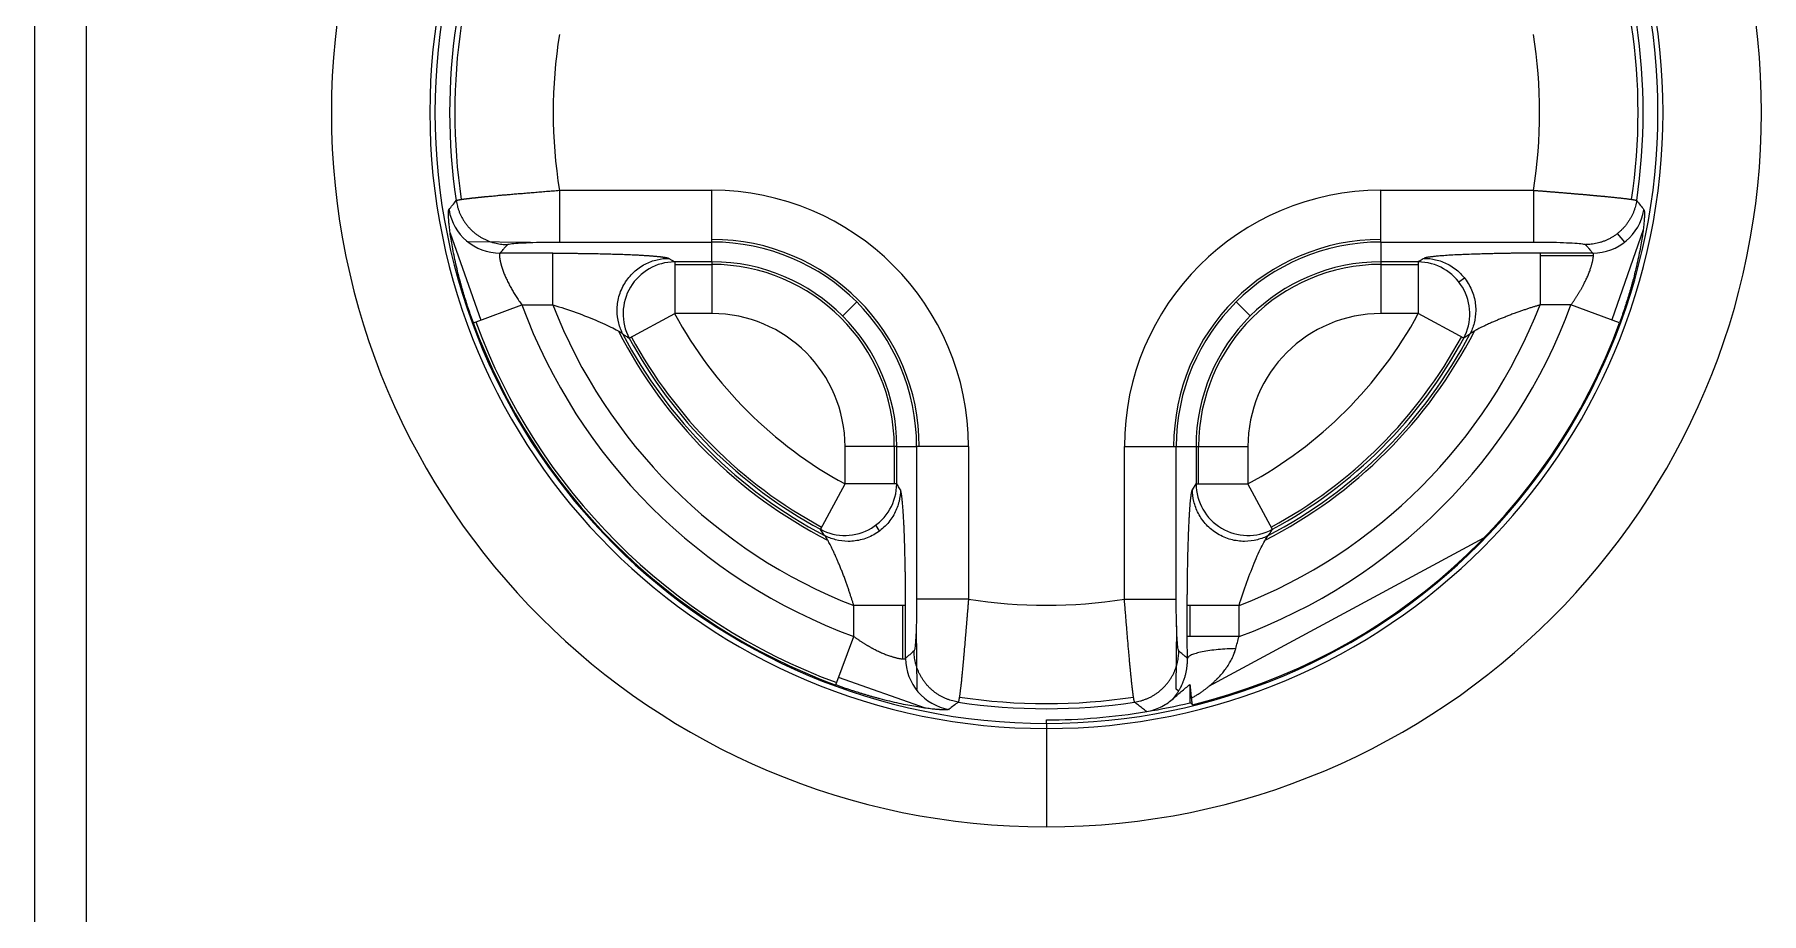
# Model space of a CAD drawing. Header units: millimetres. Extents: x 409 to 1151, y 1574 to 2099.
# Drawn here: x 581.27 to 598.08, y 1914.9 to 1923.46 of the extents above; entities that cross this region are included whole.
import ezdxf

# ---------------------------------------------------------------- set-up
doc = ezdxf.new("R2010")
doc.units = ezdxf.units.MM
doc.layers.add('core', color=7, linetype='Continuous', lineweight=20)

msp = doc.modelspace()

# ---------------------------------------------------------------- linework, layer by layer
at = {"layer": 'core', "linetype": 'Continuous'}
for p, q in [((581.272, 1957.011), (581.272, 1906.561)), ((581.777, 1906.561), (581.777, 1957.011)), ((586.38, 1921.947), (587.864, 1921.947)), ((587.864, 1921.443), (587.864, 1921.947)), ((594.376, 1921.947), (595.86, 1921.947)), ((594.376, 1921.443), (594.376, 1921.947)), ((585.317, 1921.53), (585.615, 1920.683)), ((596.928, 1921.563), (596.623, 1920.684)), ((596.676, 1921.525), (596.745, 1921.44)), ((585.495, 1921.44), (585.499, 1921.445)), ((586.1, 1921.438), (585.499, 1921.445)), ((586.316, 1921.334), (585.803, 1921.334)), ((586.38, 1921.443), (587.864, 1921.443)), ((587.864, 1921.25), (587.864, 1921.443)), ((594.376, 1921.443), (595.86, 1921.443)), ((594.376, 1921.443), (594.376, 1921.25)), ((596.437, 1921.334), (595.924, 1921.334)), ((595.924, 1921.334), (595.924, 1920.83)), ((587.445, 1921.284), (587.502, 1921.25)), ((587.864, 1921.25), (587.502, 1921.25)), ((587.502, 1921.25), (587.502, 1920.746)), ((587.502, 1921.225), (587.864, 1921.225)), ((587.864, 1921.25), (587.864, 1920.746)), ((594.738, 1921.25), (594.376, 1921.25)), ((594.376, 1921.25), (594.376, 1920.746)), ((594.376, 1921.225), (594.738, 1921.225)), ((594.738, 1921.25), (594.738, 1920.746)), ((596.443, 1921.309), (595.924, 1921.309)), ((595.189, 1921.092), (595.135, 1921.053)), ((585.543, 1920.657), (586.016, 1920.83)), ((586.016, 1920.83), (586.316, 1920.83)), ((589.137, 1920.723), (589.274, 1920.859)), ((593.103, 1920.723), (592.966, 1920.859)), ((596.224, 1920.83), (595.924, 1920.83)), ((596.697, 1920.657), (596.224, 1920.83)), ((587.059, 1920.506), (587.502, 1920.746)), ((587.864, 1920.746), (587.502, 1920.746)), ((594.738, 1920.746), (594.376, 1920.746)), ((595.181, 1920.506), (594.738, 1920.746)), ((589.16, 1919.087), (589.16, 1919.45)), ((589.664, 1919.45), (589.16, 1919.45)), ((589.639, 1919.45), (589.639, 1919.087)), ((589.664, 1919.45), (589.857, 1919.45)), ((589.664, 1919.087), (589.664, 1919.45)), ((590.361, 1919.45), (589.857, 1919.45)), ((589.857, 1919.45), (589.857, 1917.965)), ((590.361, 1919.45), (590.361, 1917.965)), ((591.879, 1919.45), (592.383, 1919.45)), ((591.879, 1917.965), (591.879, 1919.45)), ((592.383, 1919.45), (592.576, 1919.45)), ((592.383, 1917.965), (592.383, 1919.45)), ((592.576, 1919.45), (592.576, 1919.087)), ((592.576, 1919.45), (593.08, 1919.45)), ((592.601, 1919.087), (592.601, 1919.45)), ((593.08, 1919.45), (593.08, 1919.087)), ((588.921, 1918.644), (589.16, 1919.087)), ((589.664, 1919.087), (589.16, 1919.087)), ((592.541, 1919.03), (592.576, 1919.087)), ((592.576, 1919.087), (593.08, 1919.087)), ((593.32, 1918.644), (593.08, 1919.087)), ((589.497, 1918.629), (589.459, 1918.684)), ((595.373, 1918.557), (592.698, 1917.113)), ((589.749, 1917.902), (589.245, 1917.902)), ((589.245, 1917.601), (589.245, 1917.902)), ((589.724, 1917.382), (589.724, 1917.902)), ((589.749, 1917.388), (589.749, 1917.902)), ((592.491, 1917.601), (592.491, 1917.902)), ((592.516, 1917.902), (592.516, 1917.601)), ((592.995, 1917.601), (592.995, 1917.902)), ((589.853, 1917.686), (589.859, 1917.084)), ((592.387, 1917.703), (592.379, 1917.09)), ((589.071, 1917.128), (589.245, 1917.601)), ((589.944, 1916.902), (589.098, 1917.201)), ((592.516, 1917.134), (592.516, 1916.956)), ((589.859, 1917.084), (589.854, 1917.08)), ((592.406, 1917.069), (592.379, 1917.09)), ((591.12, 1916.754), (591.12, 1916.789)), ((591.12, 1916.754), (591.12, 1915.747))]:
    msp.add_line(p, q, dxfattribs=at)
for centre, radius, start, end in [((591.12, 1922.705), 6.959, 90, 270), ((591.12, 1922.705), 6.959, 270, 90), ((591.12, 1922.705), 6.001, 90, 270), ((591.12, 1922.705), 5.951, 90, 270), ((591.12, 1922.705), 6.001, 270, 90), ((591.12, 1922.705), 5.951, 270, 90), ((591.12, 1922.705), 5.808, 171.5011, 188.4989), ((591.12, 1922.705), 5.758, 171.5364, 188.4636), ((591.12, 1922.705), 5.758, 351.5364, 8.4636), ((591.12, 1922.705), 5.808, 351.5011, 8.4989), ((591.12, 1922.705), 4.8, 170.9044, 189.0956), ((591.12, 1922.705), 4.8, 350.9044, 9.0956), ((587.864, 1919.45), 2.497, 360, 90), ((594.376, 1919.45), 2.497, 90, 180), ((587.864, 1919.45), 2.018, 0, 90), ((587.864, 1919.45), 1.993, 360, 90), ((594.376, 1919.45), 2.018, 90, 180), ((594.376, 1919.45), 1.993, 90, 180), ((587.864, 1919.45), 1.8, 0, 90), ((587.864, 1919.45), 1.775, 0, 90), ((594.376, 1919.45), 1.8, 90, 180), ((594.376, 1919.45), 1.775, 90, 180), ((591.12, 1922.705), 5.438, 200.1701, 249.8298), ((591.12, 1922.705), 5.157, 201.3215, 248.6785), ((591.12, 1922.705), 5.157, 291.3215, 338.6785), ((591.12, 1922.705), 5.438, 290.1702, 339.8298), ((591.12, 1922.705), 5.942, 200.1702, 249.8298), ((591.12, 1922.705), 5.917, 200.1702, 249.8298), ((591.12, 1922.705), 4.115, 208.441, 241.559), ((587.864, 1919.45), 1.296, 0, 90), ((591.12, 1922.705), 5.942, 283.8401, 339.8298), ((591.12, 1922.705), 4.115, 298.441, 331.559), ((594.376, 1919.45), 1.296, 90, 180), ((591.12, 1922.705), 4.678, 207.0737, 242.927), ((591.12, 1922.705), 4.653, 207.6442, 242.3558), ((591.12, 1922.705), 4.618, 208.441, 241.559), ((591.12, 1922.705), 4.593, 208.441, 241.559), ((591.12, 1922.705), 4.678, 297.0737, 332.927), ((591.12, 1922.705), 4.653, 297.6442, 332.3558), ((591.12, 1922.705), 4.593, 298.441, 331.559), ((591.12, 1922.705), 4.618, 298.441, 331.559), ((591.12, 1922.705), 4.8, 260.9044, 279.0956), ((591.12, 1922.705), 5.808, 261.5011, 278.4989), ((591.12, 1922.705), 5.758, 261.5364, 278.4636), ((591.12, 1922.705), 5.917, 279.4902, 283.6501), ((591.12, 1922.705), 5.917, 270, 279.4902)]:
    msp.add_arc(centre, radius, start, end, dxfattribs=at)
for centre, major_axis, ratio, start_param, end_param in [((585.803, 1921.838), (0.384, -0.327), 0.997643, 4.009004, 5.415774), ((596.437, 1921.838), (-0.384, -0.327), 0.997643, 0.867412, 2.274181), ((587.502, 1920.746), (-0.258, -0.433), 0.994797, 3.681093, 5.743685), ((594.738, 1920.746), (-0.258, 0.433), 0.994797, 3.681093, 5.743685), ((589.16, 1919.087), (0.433, 0.258), 0.994797, 3.681093, 5.743685), ((593.08, 1919.087), (0.433, -0.258), 0.994797, 3.681093, 5.743685), ((592.995, 1917.601), (0.504, 0), 0.00003, 1.570797, 3.089233), ((590.253, 1917.388), (-0.327, 0.384), 0.997643, 0.867412, 2.274181)]:
    msp.add_ellipse(centre, major_axis=major_axis, ratio=ratio, start_param=start_param, end_param=end_param, dxfattribs=at)
for points in [[(585.305, 1921.757), (585.329, 1921.787), (585.352, 1921.817), (585.376, 1921.847)], [(596.864, 1921.847), (596.888, 1921.817), (596.911, 1921.787), (596.935, 1921.757)], [(585.803, 1921.334), (585.81, 1921.343), (585.826, 1921.362), (585.85, 1921.389), (585.866, 1921.408), (585.874, 1921.418)], [(585.874, 1921.418), (585.876, 1921.42), (585.896, 1921.426), (585.972, 1921.433), (586.084, 1921.438), (586.226, 1921.442), (586.327, 1921.443), (586.38, 1921.443)], [(595.86, 1921.443), (595.913, 1921.443), (596.014, 1921.442), (596.156, 1921.438), (596.269, 1921.433), (596.344, 1921.426), (596.364, 1921.42), (596.366, 1921.418)], [(594.796, 1921.284), (594.789, 1921.28), (594.777, 1921.273), (594.757, 1921.261), (594.745, 1921.254), (594.738, 1921.25)], [(586.998, 1920.547), (587.008, 1920.54), (587.028, 1920.526), (587.049, 1920.513), (587.059, 1920.506)], [(595.242, 1920.547), (595.235, 1920.542), (595.222, 1920.533), (595.202, 1920.52), (595.188, 1920.51), (595.181, 1920.506)], [(589.699, 1919.03), (589.695, 1919.036), (589.687, 1919.049), (589.676, 1919.068), (589.668, 1919.081), (589.664, 1919.087)], [(588.961, 1918.584), (588.957, 1918.59), (588.948, 1918.604), (588.934, 1918.624), (588.925, 1918.638), (588.921, 1918.644)], [(593.279, 1918.584), (593.286, 1918.594), (593.299, 1918.614), (593.313, 1918.634), (593.32, 1918.644)], [(589.857, 1917.965), (589.857, 1917.912), (589.857, 1917.811), (589.853, 1917.669), (589.847, 1917.557), (589.84, 1917.482), (589.835, 1917.462), (589.832, 1917.46)], [(592.408, 1917.46), (592.405, 1917.462), (592.4, 1917.482), (592.393, 1917.557), (592.387, 1917.669), (592.384, 1917.811), (592.383, 1917.912), (592.383, 1917.965)], [(589.832, 1917.46), (589.818, 1917.447), (589.789, 1917.423), (589.762, 1917.399), (589.749, 1917.388)], [(592.492, 1917.387), (592.483, 1917.395), (592.465, 1917.411), (592.437, 1917.435), (592.417, 1917.451), (592.408, 1917.46)], [(592.492, 1917.387), (592.492, 1917.422), (592.491, 1917.492), (592.491, 1917.565), (592.491, 1917.601)], [(592.963, 1917.482), (592.968, 1917.502), (592.978, 1917.541), (592.989, 1917.581), (592.995, 1917.601)], [(592.345, 1916.988), (592.374, 1917.014), (592.432, 1917.064), (592.489, 1917.111), (592.516, 1917.134)], [(592.516, 1917.134), (592.519, 1917.112), (592.523, 1917.067), (592.528, 1917.022), (592.53, 1916.999)], [(590.262, 1916.961), (590.232, 1916.938), (590.202, 1916.914), (590.172, 1916.891)], [(592.516, 1916.956), (592.519, 1916.954), (592.525, 1916.95), (592.533, 1916.943), (592.539, 1916.939), (592.541, 1916.936)]]:
    msp.add_open_spline(points, degree=3, dxfattribs=at)
for points, degree, knots in [([(585.376, 1921.847), (585.376, 1921.847), (585.377, 1921.848), (585.378, 1921.848), (585.379, 1921.849), (585.38, 1921.849), (585.382, 1921.85), (585.384, 1921.85), (585.386, 1921.851), (585.388, 1921.851), (585.391, 1921.852), (585.393, 1921.852), (585.396, 1921.853), (585.399, 1921.854), (585.402, 1921.854), (585.406, 1921.855), (585.41, 1921.856), (585.413, 1921.856), (585.417, 1921.857), (585.422, 1921.858), (585.426, 1921.858), (585.431, 1921.859), (585.436, 1921.86), (585.441, 1921.86), (585.446, 1921.861), (585.451, 1921.862), (585.457, 1921.863), (585.463, 1921.863), (585.469, 1921.864), (585.475, 1921.865), (585.481, 1921.866), (585.488, 1921.867), (585.495, 1921.867), (585.502, 1921.868), (585.509, 1921.869), (585.516, 1921.87), (585.524, 1921.871), (585.531, 1921.872), (585.539, 1921.873), (585.547, 1921.873), (585.555, 1921.874), (585.563, 1921.875), (585.572, 1921.876), (585.58, 1921.877), (585.589, 1921.878), (585.598, 1921.879), (585.607, 1921.88), (585.617, 1921.881), (585.626, 1921.882), (585.636, 1921.883), (585.645, 1921.884), (585.655, 1921.885), (585.665, 1921.886), (585.675, 1921.887), (585.689, 1921.888), (585.706, 1921.89), (585.727, 1921.891), (585.748, 1921.893), (585.77, 1921.896), (585.792, 1921.898), (585.816, 1921.9), (585.839, 1921.902), (585.864, 1921.904), (585.889, 1921.906), (585.914, 1921.908), (585.94, 1921.911), (585.966, 1921.913), (585.993, 1921.915), (586.021, 1921.917), (586.049, 1921.92), (586.077, 1921.922), (586.106, 1921.924), (586.135, 1921.927), (586.165, 1921.929), (586.195, 1921.932), (586.225, 1921.934), (586.255, 1921.937), (586.286, 1921.939), (586.317, 1921.942), (586.349, 1921.944), (586.37, 1921.946), (586.38, 1921.947)], 3, [0, 0, 0, 0, 0.009465, 0.018927, 0.028387, 0.037845, 0.047301, 0.056755, 0.066207, 0.075657, 0.085104, 0.09455, 0.103993, 0.113435, 0.122874, 0.132312, 0.141747, 0.151181, 0.160613, 0.170042, 0.17947, 0.188896, 0.198319, 0.207741, 0.217162, 0.22658, 0.235996, 0.245411, 0.254824, 0.264235, 0.273644, 0.283051, 0.292457, 0.301861, 0.311263, 0.320663, 0.330062, 0.339459, 0.348854, 0.358248, 0.36764, 0.37703, 0.386419, 0.395806, 0.405192, 0.414575, 0.423958, 0.433338, 0.442718, 0.452095, 0.461471, 0.470846, 0.480219, 0.48959, 0.49896, 0.516904, 0.534954, 0.55311, 0.571372, 0.589739, 0.608213, 0.626793, 0.645479, 0.664272, 0.68317, 0.702175, 0.721286, 0.740503, 0.759827, 0.779256, 0.798793, 0.818435, 0.838184, 0.858039, 0.878, 0.898068, 0.918242, 0.938522, 0.958908, 0.979401, 1, 1, 1, 1]), ([(586.38, 1921.947), (586.38, 1921.915), (586.38, 1921.883), (586.38, 1921.82), (586.38, 1921.789), (586.38, 1921.73), (586.38, 1921.702), (586.38, 1921.648), (586.38, 1921.623), (586.38, 1921.576), (586.38, 1921.555), (586.38, 1921.518), (586.38, 1921.502), (586.38, 1921.475), (586.38, 1921.465), (586.38, 1921.449), (586.38, 1921.444), (586.38, 1921.443)], 3, [0, 0, 0, 0, 0.125, 0.125, 0.25, 0.25, 0.375, 0.375, 0.5, 0.5, 0.625, 0.625, 0.75, 0.75, 0.875, 0.875, 1, 1, 1, 1]), ([(595.86, 1921.947), (595.865, 1921.946), (595.876, 1921.945), (595.891, 1921.944), (595.906, 1921.943), (595.922, 1921.942), (595.937, 1921.941), (595.952, 1921.939), (595.967, 1921.938), (595.982, 1921.937), (595.997, 1921.936), (596.012, 1921.934), (596.027, 1921.933), (596.042, 1921.932), (596.057, 1921.931), (596.072, 1921.93), (596.086, 1921.928), (596.101, 1921.927), (596.115, 1921.926), (596.129, 1921.925), (596.143, 1921.924), (596.158, 1921.923), (596.172, 1921.921), (596.185, 1921.92), (596.199, 1921.919), (596.213, 1921.918), (596.226, 1921.917), (596.24, 1921.916), (596.253, 1921.914), (596.267, 1921.913), (596.28, 1921.912), (596.293, 1921.911), (596.306, 1921.91), (596.318, 1921.909), (596.331, 1921.908), (596.343, 1921.907), (596.356, 1921.906), (596.368, 1921.905), (596.38, 1921.904), (596.392, 1921.903), (596.404, 1921.901), (596.416, 1921.9), (596.427, 1921.899), (596.439, 1921.898), (596.45, 1921.897), (596.461, 1921.896), (596.472, 1921.895), (596.483, 1921.894), (596.493, 1921.893), (596.504, 1921.892), (596.514, 1921.891), (596.525, 1921.89), (596.535, 1921.89), (596.545, 1921.889), (596.559, 1921.887), (596.577, 1921.885), (596.599, 1921.883), (596.62, 1921.881), (596.641, 1921.879), (596.66, 1921.877), (596.679, 1921.875), (596.697, 1921.873), (596.714, 1921.871), (596.731, 1921.869), (596.746, 1921.867), (596.761, 1921.866), (596.774, 1921.864), (596.787, 1921.862), (596.799, 1921.86), (596.81, 1921.859), (596.82, 1921.857), (596.829, 1921.856), (596.837, 1921.854), (596.844, 1921.853), (596.85, 1921.852), (596.855, 1921.85), (596.859, 1921.849), (596.862, 1921.848), (596.864, 1921.847), (596.864, 1921.847)], 3, [0, 0, 0, 0, 0.010117, 0.020209, 0.030276, 0.040317, 0.050332, 0.060322, 0.070286, 0.080225, 0.090138, 0.100026, 0.109888, 0.119725, 0.129536, 0.139322, 0.149082, 0.158816, 0.168525, 0.178209, 0.187867, 0.197499, 0.207106, 0.216687, 0.226243, 0.235774, 0.245278, 0.254758, 0.264211, 0.273639, 0.283042, 0.292419, 0.301771, 0.311097, 0.320397, 0.329672, 0.338922, 0.348146, 0.357344, 0.366517, 0.375665, 0.384787, 0.393883, 0.402954, 0.412, 0.42102, 0.430014, 0.438984, 0.447927, 0.456845, 0.465738, 0.474606, 0.483448, 0.492264, 0.501055, 0.521746, 0.542444, 0.56315, 0.583864, 0.604586, 0.625317, 0.646055, 0.666801, 0.687557, 0.70832, 0.729093, 0.749874, 0.770665, 0.791464, 0.812273, 0.833092, 0.85392, 0.874758, 0.895606, 0.916464, 0.937332, 0.958211, 0.9791, 1, 1, 1, 1]), ([(585.543, 1920.657), (585.541, 1920.662), (585.537, 1920.674), (585.53, 1920.691), (585.524, 1920.708), (585.518, 1920.725), (585.513, 1920.742), (585.507, 1920.759), (585.501, 1920.775), (585.495, 1920.792), (585.49, 1920.809), (585.484, 1920.825), (585.479, 1920.842), (585.474, 1920.859), (585.469, 1920.875), (585.463, 1920.892), (585.458, 1920.908), (585.453, 1920.925), (585.448, 1920.941), (585.444, 1920.957), (585.439, 1920.973), (585.434, 1920.99), (585.43, 1921.006), (585.425, 1921.022), (585.421, 1921.038), (585.416, 1921.054), (585.412, 1921.07), (585.401, 1921.113), (585.384, 1921.181), (585.363, 1921.272), (585.346, 1921.356), (585.332, 1921.434), (585.32, 1921.504), (585.312, 1921.566), (585.306, 1921.62), (585.303, 1921.655), (585.302, 1921.678), (585.301, 1921.69), (585.301, 1921.701), (585.3, 1921.711), (585.3, 1921.721), (585.3, 1921.729), (585.301, 1921.736), (585.301, 1921.742), (585.302, 1921.747), (585.303, 1921.752), (585.304, 1921.755), (585.305, 1921.756), (585.305, 1921.757)], 3, [0, 0, 0, 0, 0.01112, 0.022198, 0.033238, 0.04424, 0.055207, 0.06614, 0.077042, 0.087914, 0.098759, 0.109578, 0.120374, 0.131148, 0.141903, 0.152641, 0.163363, 0.174073, 0.184771, 0.19546, 0.206142, 0.216819, 0.227494, 0.238168, 0.248844, 0.259523, 0.270209, 0.280902, 0.346376, 0.410522, 0.4739, 0.537089, 0.597269, 0.656386, 0.715005, 0.773703, 0.792904, 0.811973, 0.830931, 0.849797, 0.868594, 0.887341, 0.906062, 0.924776, 0.943506, 0.962272, 0.981097, 1, 1, 1, 1]), ([(596.935, 1921.757), (596.935, 1921.757), (596.935, 1921.756), (596.936, 1921.755), (596.937, 1921.753), (596.937, 1921.751), (596.938, 1921.749), (596.938, 1921.747), (596.938, 1921.744), (596.939, 1921.741), (596.939, 1921.738), (596.939, 1921.734), (596.94, 1921.731), (596.94, 1921.727), (596.94, 1921.722), (596.94, 1921.718), (596.94, 1921.713), (596.94, 1921.708), (596.94, 1921.702), (596.939, 1921.697), (596.939, 1921.691), (596.939, 1921.685), (596.939, 1921.678), (596.938, 1921.671), (596.937, 1921.653), (596.934, 1921.62), (596.928, 1921.566), (596.92, 1921.504), (596.909, 1921.434), (596.894, 1921.356), (596.877, 1921.272), (596.857, 1921.181), (596.838, 1921.107), (596.824, 1921.054), (596.815, 1921.022), (596.806, 1920.99), (596.797, 1920.957), (596.787, 1920.925), (596.777, 1920.892), (596.766, 1920.859), (596.756, 1920.825), (596.745, 1920.792), (596.733, 1920.759), (596.722, 1920.725), (596.71, 1920.691), (596.701, 1920.668), (596.697, 1920.657)], 3, [0, 0, 0, 0, 0.009865, 0.019706, 0.029527, 0.039331, 0.04912, 0.058897, 0.068666, 0.078429, 0.08819, 0.097951, 0.107716, 0.117487, 0.127268, 0.137062, 0.146872, 0.1567, 0.166551, 0.176425, 0.186328, 0.196261, 0.206228, 0.216231, 0.226273, 0.284969, 0.343587, 0.402706, 0.462889, 0.526104, 0.589505, 0.653672, 0.719163, 0.740525, 0.761867, 0.783203, 0.804553, 0.825931, 0.847356, 0.868844, 0.890411, 0.912074, 0.933848, 0.95575, 0.977796, 1, 1, 1, 1]), ([(585.803, 1921.334), (585.802, 1921.334), (585.802, 1921.334), (585.801, 1921.333), (585.8, 1921.332), (585.8, 1921.331), (585.799, 1921.329), (585.799, 1921.328), (585.798, 1921.326), (585.798, 1921.324), (585.797, 1921.322), (585.797, 1921.319), (585.797, 1921.317), (585.797, 1921.314), (585.797, 1921.311), (585.797, 1921.308), (585.797, 1921.305), (585.797, 1921.302), (585.798, 1921.299), (585.798, 1921.295), (585.798, 1921.291), (585.799, 1921.287), (585.799, 1921.283), (585.8, 1921.279), (585.801, 1921.275), (585.802, 1921.271), (585.802, 1921.266), (585.803, 1921.262), (585.804, 1921.257), (585.805, 1921.252), (585.807, 1921.247), (585.808, 1921.242), (585.809, 1921.237), (585.81, 1921.232), (585.812, 1921.226), (585.813, 1921.221), (585.815, 1921.215), (585.817, 1921.21), (585.818, 1921.204), (585.82, 1921.198), (585.822, 1921.193), (585.827, 1921.177), (585.836, 1921.15), (585.852, 1921.111), (585.871, 1921.07), (585.888, 1921.035), (585.902, 1921.008), (585.913, 1920.99), (585.923, 1920.971), (585.935, 1920.951), (585.947, 1920.932), (585.96, 1920.912), (585.973, 1920.892), (585.987, 1920.871), (586.001, 1920.851), (586.011, 1920.837), (586.016, 1920.83)], 3, [0, 0, 0, 0, 0.012513, 0.024963, 0.03735, 0.049674, 0.061936, 0.074137, 0.086278, 0.098358, 0.110378, 0.12234, 0.134243, 0.146088, 0.157877, 0.169609, 0.181285, 0.192907, 0.204474, 0.215987, 0.227447, 0.238856, 0.250212, 0.261518, 0.272774, 0.28398, 0.295138, 0.306248, 0.317312, 0.328329, 0.3393, 0.350228, 0.361111, 0.371951, 0.38275, 0.393507, 0.404224, 0.414901, 0.42554, 0.436141, 0.446705, 0.457233, 0.519644, 0.582402, 0.645696, 0.709709, 0.736667, 0.764057, 0.79189, 0.820176, 0.848928, 0.878155, 0.907866, 0.938072, 0.96878, 1, 1, 1, 1]), ([(586.316, 1921.334), (586.534, 1921.334), (586.945, 1921.326), (587.104, 1921.319), (587.256, 1921.311), (587.346, 1921.302), (587.429, 1921.293), (587.445, 1921.284)], 2, [0, 0, 0, 0.25, 0.5, 0.5, 0.75, 0.75, 1, 1, 1]), ([(586.316, 1920.83), (586.316, 1920.862), (586.316, 1920.894), (586.316, 1920.957), (586.316, 1920.988), (586.316, 1921.047), (586.316, 1921.076), (586.316, 1921.129), (586.316, 1921.155), (586.316, 1921.201), (586.316, 1921.222), (586.316, 1921.259), (586.316, 1921.275), (586.316, 1921.302), (586.316, 1921.313), (586.316, 1921.328), (586.316, 1921.333), (586.316, 1921.334)], 3, [0, 0, 0, 0, 0.125, 0.125, 0.25, 0.25, 0.375, 0.375, 0.5, 0.5, 0.625, 0.625, 0.75, 0.75, 0.875, 0.875, 1, 1, 1, 1]), ([(595.924, 1921.334), (595.918, 1921.334), (595.906, 1921.334), (595.888, 1921.334), (595.87, 1921.334), (595.852, 1921.334), (595.834, 1921.334), (595.815, 1921.334), (595.796, 1921.334), (595.777, 1921.334), (595.759, 1921.334), (595.739, 1921.334), (595.72, 1921.333), (595.701, 1921.333), (595.681, 1921.333), (595.662, 1921.333), (595.642, 1921.333), (595.622, 1921.332), (595.602, 1921.332), (595.582, 1921.332), (595.562, 1921.331), (595.542, 1921.331), (595.522, 1921.331), (595.492, 1921.33), (595.451, 1921.329), (595.398, 1921.328), (595.34, 1921.326), (595.268, 1921.324), (595.199, 1921.321), (595.123, 1921.318), (595.056, 1921.315), (594.989, 1921.31), (594.936, 1921.306), (594.901, 1921.303), (594.879, 1921.3), (594.865, 1921.299), (594.852, 1921.297), (594.841, 1921.295), (594.831, 1921.294), (594.822, 1921.292), (594.814, 1921.291), (594.808, 1921.289), (594.803, 1921.287), (594.798, 1921.286), (594.796, 1921.285), (594.796, 1921.284)], 3, [0, 0, 0, 0, 0.010932, 0.021974, 0.033127, 0.044391, 0.055766, 0.067254, 0.078853, 0.090566, 0.102392, 0.114331, 0.126383, 0.13855, 0.15083, 0.163225, 0.175733, 0.188355, 0.20109, 0.213939, 0.2269, 0.239974, 0.25316, 0.266459, 0.299006, 0.335349, 0.375499, 0.419468, 0.491722, 0.531461, 0.602646, 0.667547, 0.726146, 0.778441, 0.800301, 0.821823, 0.843004, 0.863838, 0.884326, 0.90447, 0.92427, 0.943726, 0.962834, 0.981594, 1, 1, 1, 1]), ([(596.224, 1920.83), (596.227, 1920.834), (596.232, 1920.841), (596.24, 1920.852), (596.248, 1920.863), (596.255, 1920.874), (596.262, 1920.885), (596.27, 1920.895), (596.277, 1920.906), (596.283, 1920.916), (596.29, 1920.927), (596.296, 1920.937), (596.303, 1920.948), (596.309, 1920.958), (596.315, 1920.968), (596.321, 1920.978), (596.326, 1920.988), (596.332, 1920.998), (596.337, 1921.008), (596.342, 1921.017), (596.353, 1921.038), (596.369, 1921.07), (596.388, 1921.111), (596.404, 1921.15), (596.414, 1921.179), (596.42, 1921.2), (596.424, 1921.212), (596.428, 1921.224), (596.431, 1921.236), (596.434, 1921.248), (596.436, 1921.258), (596.438, 1921.269), (596.44, 1921.278), (596.441, 1921.287), (596.442, 1921.296), (596.443, 1921.304), (596.443, 1921.31), (596.443, 1921.317), (596.443, 1921.322), (596.442, 1921.327), (596.441, 1921.33), (596.439, 1921.333), (596.438, 1921.334), (596.437, 1921.334)], 3, [0, 0, 0, 0, 0.016565, 0.032979, 0.049244, 0.06536, 0.081329, 0.097152, 0.11283, 0.128365, 0.143758, 0.15901, 0.174123, 0.189099, 0.203938, 0.218643, 0.233215, 0.247656, 0.261967, 0.27615, 0.290207, 0.354106, 0.417377, 0.480203, 0.542774, 0.566208, 0.589826, 0.613638, 0.637653, 0.661881, 0.686331, 0.711011, 0.735931, 0.761098, 0.786521, 0.812207, 0.838164, 0.8644, 0.890922, 0.917736, 0.94485, 0.972269, 1, 1, 1, 1]), ([(596.366, 1921.418), (596.374, 1921.408), (596.391, 1921.389), (596.415, 1921.361), (596.43, 1921.343), (596.437, 1921.334)], 3, [0, 0, 0, 0, 0.333382, 0.666764, 1, 1, 1, 1]), ([(586.998, 1920.547), (586.982, 1920.578), (586.968, 1920.614), (586.948, 1920.691), (586.942, 1920.733), (586.942, 1920.821), (586.948, 1920.866), (586.972, 1920.956), (586.991, 1921), (587.04, 1921.081), (587.07, 1921.118), (587.138, 1921.181), (587.175, 1921.207), (587.253, 1921.247), (587.293, 1921.262), (587.371, 1921.28), (587.409, 1921.284), (587.445, 1921.284)], 3, [0, 0, 0, 0, 0.125, 0.125, 0.25, 0.25, 0.375, 0.375, 0.5, 0.5, 0.625, 0.625, 0.75, 0.75, 0.875, 0.875, 1, 1, 1, 1]), ([(594.796, 1921.284), (594.831, 1921.284), (594.869, 1921.28), (594.947, 1921.262), (594.987, 1921.247), (595.065, 1921.207), (595.102, 1921.181), (595.17, 1921.118), (595.201, 1921.081), (595.249, 1921), (595.268, 1920.956), (595.293, 1920.866), (595.298, 1920.821), (595.298, 1920.734), (595.292, 1920.691), (595.272, 1920.614), (595.258, 1920.578), (595.242, 1920.547)], 3, [0, 0, 0, 0, 0.125, 0.125, 0.25, 0.25, 0.375, 0.375, 0.5, 0.5, 0.625, 0.625, 0.75, 0.75, 0.875, 0.875, 1, 1, 1, 1]), ([(586.316, 1920.83), (586.393, 1920.808), (586.47, 1920.782), (586.618, 1920.729), (586.689, 1920.701), (586.817, 1920.646), (586.873, 1920.62), (586.938, 1920.586), (586.956, 1920.576), (586.984, 1920.559), (586.994, 1920.552), (586.998, 1920.547)], 3, [0, 0, 0, 0, 0.25, 0.25, 0.5, 0.5, 0.75, 0.75, 0.875, 0.875, 1, 1, 1, 1]), ([(595.924, 1920.83), (595.919, 1920.829), (595.91, 1920.826), (595.896, 1920.822), (595.881, 1920.817), (595.866, 1920.813), (595.851, 1920.808), (595.835, 1920.803), (595.819, 1920.798), (595.803, 1920.792), (595.786, 1920.787), (595.769, 1920.781), (595.752, 1920.775), (595.735, 1920.769), (595.717, 1920.763), (595.699, 1920.756), (595.673, 1920.747), (595.641, 1920.735), (595.602, 1920.72), (595.565, 1920.705), (595.528, 1920.691), (595.494, 1920.676), (595.458, 1920.661), (595.422, 1920.645), (595.387, 1920.628), (595.356, 1920.614), (595.33, 1920.601), (595.311, 1920.591), (595.298, 1920.583), (595.288, 1920.578), (595.279, 1920.573), (595.271, 1920.568), (595.264, 1920.563), (595.258, 1920.559), (595.252, 1920.556), (595.248, 1920.552), (595.244, 1920.549), (595.243, 1920.547), (595.242, 1920.547)], 3, [0, 0, 0, 0, 0.015223, 0.030904, 0.04704, 0.06363, 0.080675, 0.098172, 0.11612, 0.134518, 0.153365, 0.17266, 0.1924, 0.212584, 0.233212, 0.254281, 0.27579, 0.322668, 0.369525, 0.416363, 0.463142, 0.508587, 0.55272, 0.609688, 0.662683, 0.711784, 0.757072, 0.798631, 0.820892, 0.842629, 0.86386, 0.884604, 0.904879, 0.924707, 0.94411, 0.96311, 0.981732, 1, 1, 1, 1]), ([(589.699, 1919.03), (589.699, 1918.994), (589.695, 1918.956), (589.676, 1918.878), (589.662, 1918.838), (589.621, 1918.761), (589.595, 1918.723), (589.532, 1918.655), (589.495, 1918.625), (589.414, 1918.576), (589.37, 1918.557), (589.281, 1918.533), (589.236, 1918.527), (589.148, 1918.527), (589.106, 1918.533), (589.029, 1918.553), (588.993, 1918.567), (588.961, 1918.584)], 3, [0, 0, 0, 0, 0.125, 0.125, 0.25, 0.25, 0.375, 0.375, 0.5, 0.5, 0.625, 0.625, 0.75, 0.75, 0.875, 0.875, 1, 1, 1, 1]), ([(589.749, 1917.902), (589.749, 1917.908), (589.749, 1917.919), (589.749, 1917.937), (589.749, 1917.955), (589.749, 1917.974), (589.749, 1917.992), (589.749, 1918.011), (589.749, 1918.029), (589.748, 1918.048), (589.748, 1918.067), (589.748, 1918.086), (589.748, 1918.105), (589.748, 1918.125), (589.748, 1918.144), (589.747, 1918.164), (589.747, 1918.184), (589.747, 1918.203), (589.747, 1918.223), (589.746, 1918.243), (589.746, 1918.263), (589.746, 1918.283), (589.745, 1918.304), (589.745, 1918.333), (589.744, 1918.374), (589.742, 1918.428), (589.741, 1918.486), (589.739, 1918.558), (589.736, 1918.627), (589.733, 1918.702), (589.729, 1918.77), (589.725, 1918.836), (589.721, 1918.89), (589.717, 1918.925), (589.715, 1918.947), (589.713, 1918.961), (589.712, 1918.974), (589.71, 1918.985), (589.708, 1918.995), (589.707, 1919.004), (589.705, 1919.011), (589.704, 1919.018), (589.702, 1919.023), (589.7, 1919.027), (589.699, 1919.029), (589.699, 1919.03)], 3, [0, 0, 0, 0, 0.010932, 0.021974, 0.033127, 0.044391, 0.055766, 0.067254, 0.078853, 0.090566, 0.102392, 0.114331, 0.126383, 0.13855, 0.15083, 0.163225, 0.175733, 0.188355, 0.20109, 0.213939, 0.2269, 0.239974, 0.25316, 0.266459, 0.299006, 0.335349, 0.375499, 0.419468, 0.491722, 0.531461, 0.602646, 0.667547, 0.726146, 0.778441, 0.800301, 0.821823, 0.843004, 0.863838, 0.884326, 0.90447, 0.92427, 0.943726, 0.962834, 0.981594, 1, 1, 1, 1]), ([(592.491, 1917.902), (592.491, 1918.119), (592.5, 1918.531), (592.507, 1918.69), (592.514, 1918.842), (592.523, 1918.932), (592.532, 1919.015), (592.541, 1919.03)], 2, [0, 0, 0, 0.25, 0.5, 0.5, 0.75, 0.75, 1, 1, 1]), ([(593.279, 1918.584), (593.247, 1918.567), (593.212, 1918.553), (593.134, 1918.533), (593.092, 1918.527), (593.005, 1918.527), (592.959, 1918.533), (592.87, 1918.557), (592.826, 1918.576), (592.745, 1918.625), (592.708, 1918.655), (592.645, 1918.723), (592.619, 1918.761), (592.578, 1918.838), (592.564, 1918.878), (592.546, 1918.956), (592.542, 1918.994), (592.541, 1919.03)], 3, [0, 0, 0, 0, 0.125, 0.125, 0.25, 0.25, 0.375, 0.375, 0.5, 0.5, 0.625, 0.625, 0.75, 0.75, 0.875, 0.875, 1, 1, 1, 1]), ([(589.245, 1917.902), (589.244, 1917.906), (589.241, 1917.916), (589.237, 1917.93), (589.232, 1917.944), (589.227, 1917.959), (589.223, 1917.975), (589.217, 1917.99), (589.212, 1918.006), (589.207, 1918.023), (589.201, 1918.039), (589.196, 1918.056), (589.19, 1918.073), (589.184, 1918.091), (589.177, 1918.109), (589.171, 1918.127), (589.162, 1918.152), (589.15, 1918.185), (589.135, 1918.223), (589.12, 1918.261), (589.105, 1918.297), (589.091, 1918.332), (589.075, 1918.368), (589.059, 1918.404), (589.043, 1918.439), (589.028, 1918.469), (589.015, 1918.495), (589.005, 1918.514), (588.998, 1918.528), (588.992, 1918.538), (588.987, 1918.547), (588.982, 1918.555), (588.978, 1918.562), (588.974, 1918.568), (588.97, 1918.573), (588.967, 1918.578), (588.964, 1918.581), (588.962, 1918.583), (588.961, 1918.584)], 3, [0, 0, 0, 0, 0.015224, 0.030904, 0.04704, 0.063631, 0.080676, 0.098173, 0.116121, 0.134519, 0.153366, 0.17266, 0.1924, 0.212585, 0.233212, 0.254281, 0.27579, 0.322668, 0.369525, 0.416363, 0.463142, 0.508587, 0.55272, 0.609688, 0.662683, 0.711784, 0.757072, 0.798631, 0.820892, 0.84263, 0.86386, 0.884604, 0.904879, 0.924707, 0.94411, 0.96311, 0.981732, 1, 1, 1, 1]), ([(592.995, 1917.902), (593.018, 1917.978), (593.043, 1918.055), (593.097, 1918.203), (593.125, 1918.274), (593.179, 1918.402), (593.206, 1918.459), (593.24, 1918.523), (593.25, 1918.542), (593.267, 1918.569), (593.274, 1918.579), (593.279, 1918.584)], 3, [0, 0, 0, 0, 0.25, 0.25, 0.5, 0.5, 0.75, 0.75, 0.875, 0.875, 1, 1, 1, 1]), ([(590.361, 1917.965), (590.361, 1917.96), (590.36, 1917.95), (590.359, 1917.935), (590.358, 1917.919), (590.356, 1917.904), (590.355, 1917.889), (590.354, 1917.873), (590.353, 1917.858), (590.351, 1917.843), (590.35, 1917.828), (590.349, 1917.813), (590.348, 1917.798), (590.347, 1917.783), (590.345, 1917.769), (590.344, 1917.754), (590.343, 1917.739), (590.342, 1917.725), (590.341, 1917.711), (590.339, 1917.696), (590.338, 1917.682), (590.337, 1917.668), (590.336, 1917.654), (590.335, 1917.64), (590.334, 1917.626), (590.332, 1917.613), (590.331, 1917.599), (590.33, 1917.586), (590.329, 1917.572), (590.328, 1917.559), (590.327, 1917.546), (590.326, 1917.533), (590.325, 1917.52), (590.324, 1917.507), (590.322, 1917.495), (590.321, 1917.482), (590.32, 1917.47), (590.319, 1917.458), (590.318, 1917.445), (590.317, 1917.434), (590.316, 1917.422), (590.315, 1917.41), (590.314, 1917.398), (590.313, 1917.387), (590.312, 1917.376), (590.311, 1917.365), (590.31, 1917.354), (590.309, 1917.343), (590.308, 1917.332), (590.307, 1917.322), (590.306, 1917.311), (590.305, 1917.301), (590.304, 1917.291), (590.303, 1917.281), (590.302, 1917.267), (590.3, 1917.248), (590.298, 1917.227), (590.296, 1917.205), (590.294, 1917.185), (590.292, 1917.165), (590.29, 1917.147), (590.288, 1917.129), (590.286, 1917.111), (590.284, 1917.095), (590.282, 1917.08), (590.28, 1917.065), (590.278, 1917.051), (590.277, 1917.038), (590.275, 1917.027), (590.273, 1917.016), (590.272, 1917.006), (590.27, 1916.997), (590.269, 1916.989), (590.268, 1916.981), (590.266, 1916.975), (590.265, 1916.97), (590.264, 1916.966), (590.263, 1916.963), (590.262, 1916.962), (590.262, 1916.961)], 3, [0, 0, 0, 0, 0.010117, 0.020209, 0.030276, 0.040317, 0.050332, 0.060322, 0.070286, 0.080225, 0.090138, 0.100026, 0.109888, 0.119725, 0.129536, 0.139322, 0.149082, 0.158816, 0.168525, 0.178209, 0.187867, 0.197499, 0.207106, 0.216687, 0.226243, 0.235774, 0.245278, 0.254758, 0.264211, 0.273639, 0.283042, 0.292419, 0.301771, 0.311097, 0.320397, 0.329672, 0.338922, 0.348146, 0.357344, 0.366517, 0.375665, 0.384787, 0.393883, 0.402954, 0.412, 0.42102, 0.430014, 0.438984, 0.447927, 0.456845, 0.465738, 0.474606, 0.483448, 0.492264, 0.501055, 0.521746, 0.542444, 0.56315, 0.583864, 0.604586, 0.625317, 0.646055, 0.666801, 0.687557, 0.70832, 0.729093, 0.749874, 0.770665, 0.791464, 0.812273, 0.833092, 0.85392, 0.874758, 0.895606, 0.916464, 0.937332, 0.958211, 0.9791, 1, 1, 1, 1]), ([(591.978, 1916.961), (591.978, 1916.962), (591.978, 1916.962), (591.977, 1916.963), (591.977, 1916.964), (591.976, 1916.966), (591.976, 1916.967), (591.975, 1916.969), (591.975, 1916.971), (591.974, 1916.973), (591.974, 1916.976), (591.973, 1916.979), (591.973, 1916.981), (591.972, 1916.985), (591.971, 1916.988), (591.971, 1916.991), (591.97, 1916.995), (591.969, 1916.999), (591.969, 1917.003), (591.968, 1917.007), (591.967, 1917.012), (591.967, 1917.016), (591.966, 1917.021), (591.965, 1917.026), (591.964, 1917.031), (591.964, 1917.037), (591.963, 1917.043), (591.962, 1917.048), (591.961, 1917.054), (591.961, 1917.061), (591.96, 1917.067), (591.959, 1917.073), (591.958, 1917.08), (591.957, 1917.087), (591.956, 1917.094), (591.956, 1917.101), (591.955, 1917.109), (591.954, 1917.117), (591.953, 1917.124), (591.952, 1917.132), (591.951, 1917.14), (591.95, 1917.149), (591.949, 1917.157), (591.949, 1917.166), (591.948, 1917.175), (591.947, 1917.184), (591.946, 1917.193), (591.945, 1917.202), (591.944, 1917.211), (591.943, 1917.221), (591.942, 1917.231), (591.941, 1917.241), (591.94, 1917.251), (591.939, 1917.261), (591.938, 1917.274), (591.936, 1917.291), (591.934, 1917.312), (591.932, 1917.333), (591.93, 1917.355), (591.928, 1917.378), (591.926, 1917.401), (591.924, 1917.425), (591.922, 1917.449), (591.919, 1917.474), (591.917, 1917.499), (591.915, 1917.525), (591.913, 1917.552), (591.91, 1917.579), (591.908, 1917.606), (591.906, 1917.634), (591.903, 1917.663), (591.901, 1917.691), (591.899, 1917.721), (591.896, 1917.75), (591.894, 1917.78), (591.891, 1917.81), (591.889, 1917.841), (591.886, 1917.872), (591.884, 1917.903), (591.881, 1917.934), (591.88, 1917.955), (591.879, 1917.965)], 3, [0, 0, 0, 0, 0.009465, 0.018927, 0.028387, 0.037845, 0.047301, 0.056755, 0.066207, 0.075657, 0.085104, 0.09455, 0.103993, 0.113435, 0.122874, 0.132312, 0.141747, 0.151181, 0.160613, 0.170042, 0.17947, 0.188896, 0.198319, 0.207741, 0.217162, 0.22658, 0.235996, 0.245411, 0.254824, 0.264235, 0.273644, 0.283051, 0.292457, 0.301861, 0.311263, 0.320663, 0.330062, 0.339459, 0.348854, 0.358248, 0.36764, 0.37703, 0.386419, 0.395806, 0.405192, 0.414575, 0.423958, 0.433338, 0.442718, 0.452095, 0.461471, 0.470846, 0.480219, 0.48959, 0.49896, 0.516904, 0.534954, 0.55311, 0.571372, 0.589739, 0.608213, 0.626793, 0.645479, 0.664272, 0.68317, 0.702175, 0.721286, 0.740503, 0.759827, 0.779256, 0.798793, 0.818435, 0.838184, 0.858039, 0.878, 0.898068, 0.918242, 0.938522, 0.958908, 0.979401, 1, 1, 1, 1]), ([(591.879, 1917.965), (591.911, 1917.965), (591.943, 1917.965), (592.005, 1917.965), (592.036, 1917.965), (592.096, 1917.965), (592.124, 1917.965), (592.178, 1917.965), (592.203, 1917.965), (592.249, 1917.965), (592.27, 1917.965), (592.308, 1917.965), (592.324, 1917.965), (592.35, 1917.965), (592.361, 1917.965), (592.376, 1917.965), (592.381, 1917.965), (592.383, 1917.965)], 3, [0, 0, 0, 0, 0.125, 0.125, 0.25, 0.25, 0.375, 0.375, 0.5, 0.5, 0.625, 0.625, 0.75, 0.75, 0.875, 0.875, 1, 1, 1, 1]), ([(592.995, 1917.902), (592.963, 1917.902), (592.931, 1917.902), (592.869, 1917.902), (592.838, 1917.902), (592.778, 1917.902), (592.75, 1917.902), (592.696, 1917.902), (592.671, 1917.902), (592.625, 1917.902), (592.604, 1917.902), (592.566, 1917.902), (592.55, 1917.902), (592.524, 1917.902), (592.513, 1917.902), (592.498, 1917.902), (592.493, 1917.902), (592.491, 1917.902)], 3, [0, 0, 0, 0, 0.125, 0.125, 0.25, 0.25, 0.375, 0.375, 0.5, 0.5, 0.625, 0.625, 0.75, 0.75, 0.875, 0.875, 1, 1, 1, 1]), ([(589.245, 1917.601), (589.249, 1917.599), (589.256, 1917.593), (589.267, 1917.585), (589.278, 1917.578), (589.288, 1917.57), (589.299, 1917.563), (589.31, 1917.556), (589.321, 1917.549), (589.331, 1917.542), (589.342, 1917.536), (589.352, 1917.529), (589.362, 1917.523), (589.372, 1917.517), (589.383, 1917.511), (589.393, 1917.505), (589.403, 1917.499), (589.412, 1917.494), (589.422, 1917.488), (589.432, 1917.483), (589.453, 1917.472), (589.484, 1917.456), (589.526, 1917.438), (589.565, 1917.422), (589.594, 1917.412), (589.614, 1917.405), (589.627, 1917.401), (589.639, 1917.398), (589.651, 1917.395), (589.662, 1917.392), (589.673, 1917.389), (589.683, 1917.387), (589.693, 1917.386), (589.702, 1917.384), (589.71, 1917.383), (589.718, 1917.383), (589.725, 1917.382), (589.731, 1917.382), (589.737, 1917.383), (589.741, 1917.384), (589.745, 1917.385), (589.747, 1917.386), (589.748, 1917.387), (589.749, 1917.388)], 3, [0, 0, 0, 0, 0.016576, 0.033001, 0.049275, 0.065401, 0.081378, 0.09721, 0.112896, 0.128438, 0.143837, 0.159096, 0.174214, 0.189195, 0.204039, 0.218748, 0.233323, 0.247767, 0.26208, 0.276265, 0.290324, 0.354138, 0.417318, 0.480047, 0.542512, 0.565959, 0.58959, 0.613414, 0.637443, 0.661684, 0.686147, 0.710841, 0.735775, 0.760957, 0.786394, 0.812095, 0.838068, 0.864319, 0.890856, 0.917686, 0.944816, 0.972252, 1, 1, 1, 1]), ([(592.963, 1917.482), (592.935, 1917.482), (592.906, 1917.481), (592.849, 1917.477), (592.82, 1917.475), (592.763, 1917.47), (592.736, 1917.467), (592.684, 1917.459), (592.659, 1917.455), (592.614, 1917.446), (592.594, 1917.441), (592.559, 1917.431), (592.544, 1917.426), (592.52, 1917.415), (592.511, 1917.409), (592.498, 1917.398), (592.494, 1917.392), (592.492, 1917.387)], 3, [0, 0, 0, 0, 0.125, 0.125, 0.25, 0.25, 0.375, 0.375, 0.5, 0.5, 0.625, 0.625, 0.75, 0.75, 0.875, 0.875, 1, 1, 1, 1]), ([(592.53, 1916.999), (592.535, 1917.002), (592.546, 1917.008), (592.561, 1917.017), (592.576, 1917.026), (592.591, 1917.035), (592.605, 1917.044), (592.618, 1917.053), (592.631, 1917.062), (592.644, 1917.071), (592.656, 1917.08), (592.667, 1917.089), (592.679, 1917.097), (592.689, 1917.106), (592.7, 1917.114), (592.71, 1917.122), (592.719, 1917.13), (592.728, 1917.138), (592.737, 1917.146), (592.745, 1917.153), (592.753, 1917.16), (592.76, 1917.168), (592.767, 1917.174), (592.774, 1917.181), (592.78, 1917.187), (592.786, 1917.193), (592.792, 1917.199), (592.809, 1917.217), (592.834, 1917.245), (592.863, 1917.283), (592.886, 1917.315), (592.902, 1917.341), (592.915, 1917.364), (592.926, 1917.386), (592.936, 1917.407), (592.945, 1917.427), (592.952, 1917.446), (592.958, 1917.464), (592.961, 1917.477), (592.963, 1917.482)], 3, [0, 0, 0, 0, 0.028543, 0.056405, 0.083584, 0.11008, 0.135892, 0.161019, 0.185461, 0.20922, 0.232294, 0.254683, 0.276388, 0.297408, 0.317745, 0.337399, 0.356372, 0.374665, 0.392281, 0.40922, 0.425486, 0.441079, 0.456003, 0.470258, 0.483846, 0.496769, 0.509029, 0.520627, 0.60704, 0.678775, 0.736139, 0.779425, 0.816835, 0.852235, 0.885643, 0.917078, 0.946586, 0.974217, 1, 1, 1, 1]), ([(592.345, 1916.988), (592.348, 1916.991), (592.353, 1916.997), (592.36, 1917.005), (592.367, 1917.013), (592.374, 1917.022), (592.38, 1917.031), (592.386, 1917.039), (592.392, 1917.048), (592.398, 1917.057), (592.404, 1917.065), (592.409, 1917.074), (592.415, 1917.083), (592.419, 1917.092), (592.424, 1917.1), (592.429, 1917.109), (592.433, 1917.118), (592.437, 1917.126), (592.441, 1917.135), (592.445, 1917.143), (592.448, 1917.152), (592.453, 1917.163), (592.458, 1917.176), (592.464, 1917.193), (592.469, 1917.209), (592.473, 1917.226), (592.477, 1917.242), (592.481, 1917.259), (592.484, 1917.275), (592.487, 1917.292), (592.489, 1917.308), (592.49, 1917.324), (592.492, 1917.34), (592.492, 1917.356), (592.493, 1917.372), (592.492, 1917.382), (592.492, 1917.387)], 3, [0, 0, 0, 0, 0.032386, 0.064188, 0.095405, 0.126035, 0.156077, 0.18553, 0.214392, 0.242662, 0.270341, 0.297426, 0.323918, 0.349816, 0.375121, 0.399831, 0.423948, 0.447473, 0.470405, 0.492746, 0.514496, 0.535658, 0.576125, 0.615416, 0.653539, 0.690502, 0.726318, 0.761, 0.794562, 0.827022, 0.858401, 0.888721, 0.918008, 0.946294, 0.973611, 1, 1, 1, 1]), ([(590.172, 1916.891), (590.171, 1916.891), (590.171, 1916.89), (590.169, 1916.89), (590.168, 1916.889), (590.166, 1916.888), (590.164, 1916.888), (590.161, 1916.887), (590.159, 1916.887), (590.156, 1916.887), (590.152, 1916.886), (590.149, 1916.886), (590.145, 1916.886), (590.141, 1916.886), (590.137, 1916.886), (590.132, 1916.886), (590.127, 1916.886), (590.122, 1916.886), (590.117, 1916.886), (590.111, 1916.886), (590.105, 1916.886), (590.099, 1916.887), (590.093, 1916.887), (590.086, 1916.887), (590.067, 1916.889), (590.034, 1916.891), (589.98, 1916.897), (589.919, 1916.906), (589.849, 1916.917), (589.771, 1916.931), (589.686, 1916.948), (589.596, 1916.969), (589.522, 1916.987), (589.469, 1917.002), (589.437, 1917.01), (589.404, 1917.02), (589.372, 1917.029), (589.339, 1917.039), (589.307, 1917.049), (589.273, 1917.059), (589.24, 1917.07), (589.207, 1917.081), (589.173, 1917.092), (589.139, 1917.104), (589.105, 1917.116), (589.083, 1917.124), (589.071, 1917.128)], 3, [0, 0, 0, 0, 0.009872, 0.019721, 0.029549, 0.03936, 0.049157, 0.058942, 0.068719, 0.07849, 0.088259, 0.098029, 0.107802, 0.117583, 0.127373, 0.137176, 0.146996, 0.156834, 0.166694, 0.176579, 0.186492, 0.196437, 0.206414, 0.216429, 0.226483, 0.285156, 0.343747, 0.402831, 0.462973, 0.526105, 0.589427, 0.653516, 0.718931, 0.740312, 0.761671, 0.783026, 0.804392, 0.825789, 0.847231, 0.868736, 0.890321, 0.912001, 0.933794, 0.955714, 0.977777, 1, 1, 1, 1]), ([(592.096, 1916.87), (592.082, 1916.88), (592.056, 1916.9), (592.017, 1916.931), (591.991, 1916.951), (591.978, 1916.961)], 3, [0, 0, 0, 0, 0.335332, 0.668665, 1, 1, 1, 1]), ([(592.096, 1916.87), (592.119, 1916.874), (592.141, 1916.879), (592.186, 1916.893), (592.208, 1916.902), (592.271, 1916.932), (592.31, 1916.957), (592.345, 1916.988)], 3, [0, 0, 0, 0, 0.25, 0.25, 0.5, 0.5, 1, 1, 1, 1]), ([(592.53, 1916.999), (592.531, 1916.989), (592.532, 1916.981), (592.534, 1916.966), (592.534, 1916.96), (592.537, 1916.944), (592.539, 1916.938), (592.541, 1916.936)], 3, [0, 0, 0, 0, 0.25, 0.25, 0.5, 0.5, 1, 1, 1, 1])]:
    msp.add_open_spline(points, degree=degree, knots=knots, dxfattribs=at)
for points, weights in [([(585.376, 1921.847), (585.415, 1921.587), (585.615, 1921.418), (585.874, 1921.418)], [1.11766760761, 0.947993960892, 0.961819071662, 1.15914293992]), ([(595.86, 1921.947), (595.86, 1921.663), (595.86, 1921.458), (595.86, 1921.443)], [1.15917077693, 0.946950293562, 0.946943074601, 1.15914912005]), ([(596.864, 1921.847), (596.825, 1921.589), (596.627, 1921.418), (596.366, 1921.418)], [1.13744365196, 0.954185449232, 0.954185449346, 1.1374436523]), ([(590.361, 1917.965), (590.078, 1917.965), (589.872, 1917.965), (589.857, 1917.965)], [1.1591707769, 0.946950293563, 0.946943074611, 1.15914912005]), ([(590.262, 1916.961), (590.004, 1917), (589.833, 1917.198), (589.832, 1917.46)], [1.13744365192, 0.954185449243, 0.95418544936, 1.13744365227]), ([(591.978, 1916.961), (592.238, 1917.001), (592.407, 1917.2), (592.408, 1917.46)], [1.11766760761, 0.947993960901, 0.961819071658, 1.15914293989])]:
    msp.add_rational_spline(points, weights, degree=3, dxfattribs=at)

doc.saveas('drawing.dxf')
